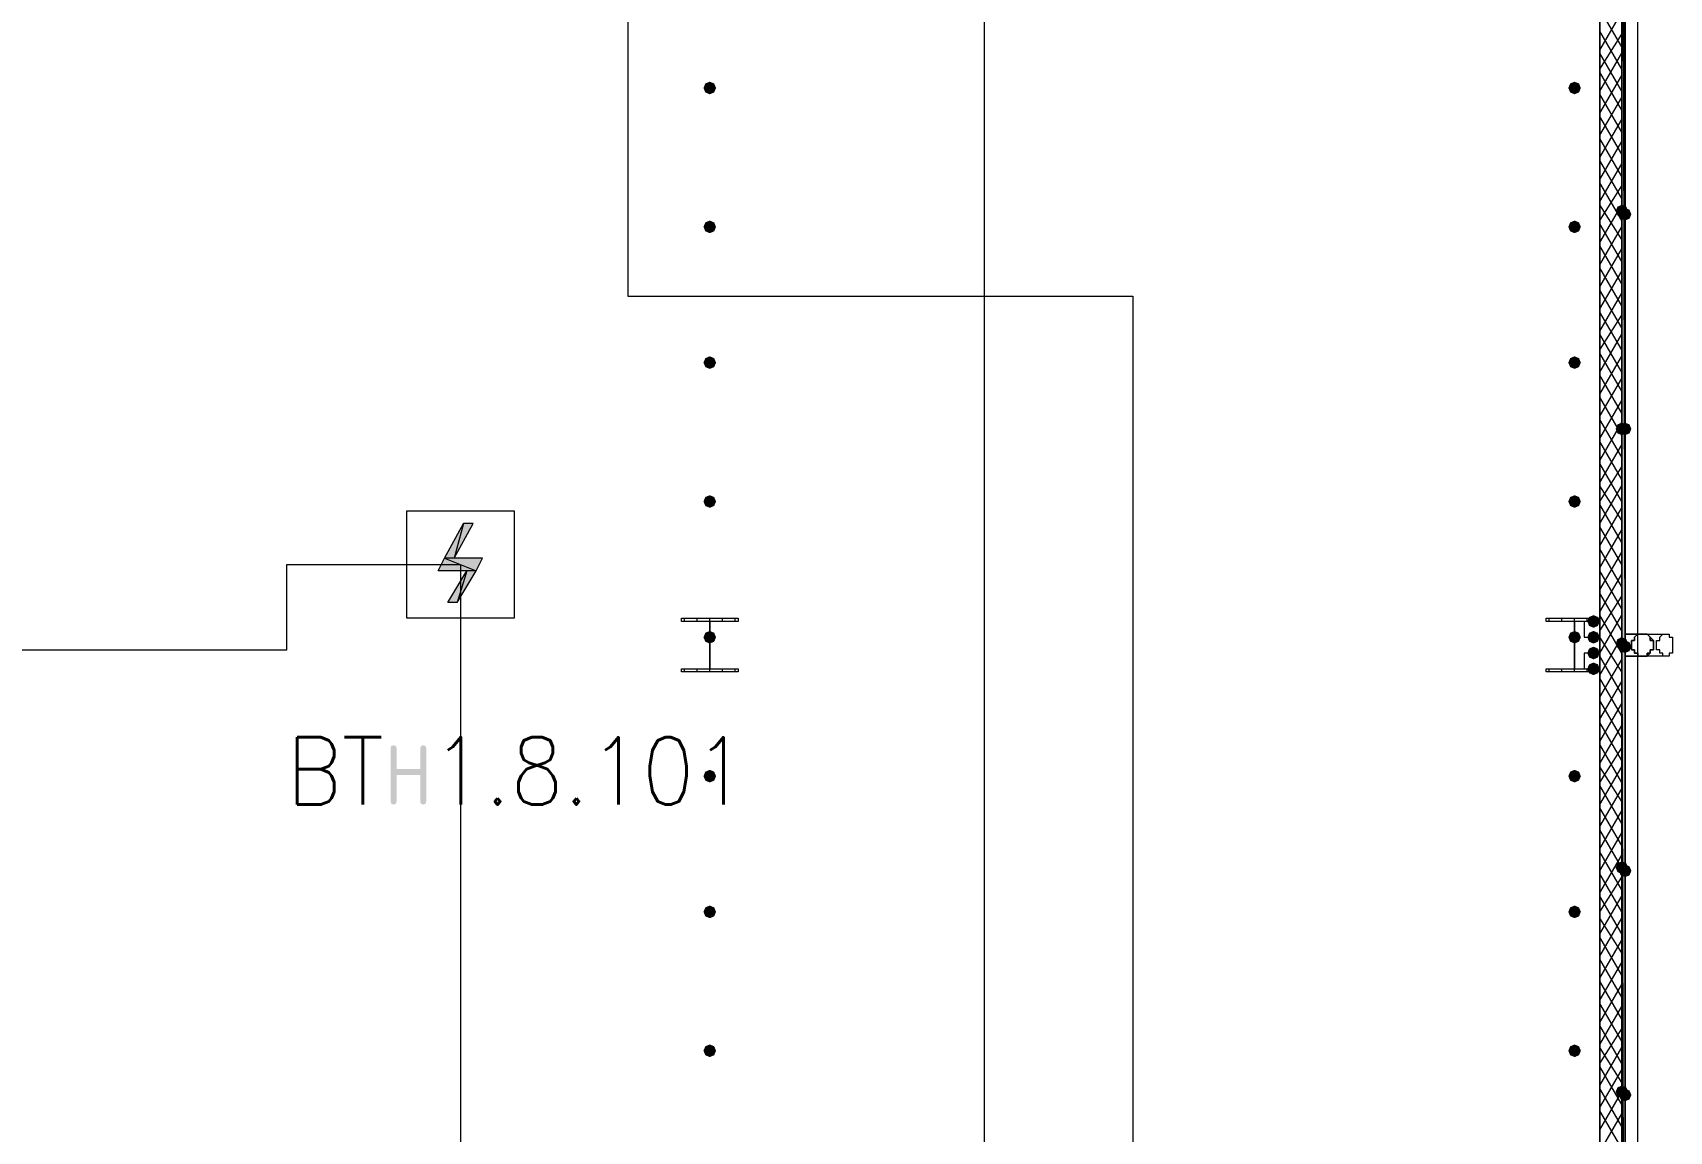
# Model space of a CAD drawing. Header units: millimetres. Extents: x 0 to 420, y 0 to 297.
# Drawn here: x 365.19 to 387.14, y 116.78 to 131.51 of the extents above; entities that cross this region are included whole.
import ezdxf

# ---------------------------------------------------------------- set-up
doc = ezdxf.new("R2010")
doc.units = ezdxf.units.MM
doc.styles.get("Standard").update_dxf_attribs({"font": 'STANDARD'})

msp = doc.modelspace()

# ---------------------------------------------------------------- hatches: boundary and pattern name
h = msp.add_hatch(color=7)
h.paths.add_polyline_path([(386.545667, 140.673667), (386.503333, 140.673667), (386.545667, 123.317)], flags=0)
h.paths.add_polyline_path([(386.503333, 140.673667), (386.545667, 123.317), (386.503333, 123.317)], flags=0)
for color, points in [(7, [(374.353667, 130.767667), (374.328796, 130.707871), (374.269, 130.683), (374.209204, 130.707871), (374.184333, 130.767667), (374.209204, 130.827462), (374.269, 130.852333), (374.328796, 130.827463)]), (7, [(385.953, 130.767667), (385.928129, 130.707871), (385.868333, 130.683), (385.808538, 130.707871), (385.783667, 130.767667), (385.808537, 130.827462), (385.868333, 130.852333), (385.928129, 130.827463)]), (254, [(386.588, 129.116667), (386.563129, 129.056871), (386.503333, 129.032), (386.443537, 129.056871), (386.418667, 129.116667), (386.443537, 129.176462), (386.503333, 129.201333), (386.563129, 129.176463)]), (254, [(386.630333, 129.074333), (386.605462, 129.014537), (386.545667, 128.989667), (386.485871, 129.014537), (386.461, 129.074333), (386.485871, 129.134129), (386.545667, 129.159), (386.605462, 129.134129)]), (7, [(374.353667, 128.905), (374.328796, 128.845204), (374.269, 128.820333), (374.209204, 128.845204), (374.184333, 128.905), (374.209204, 128.964796), (374.269, 128.989667), (374.328796, 128.964796)]), (7, [(385.953, 128.905), (385.928129, 128.845204), (385.868333, 128.820333), (385.808538, 128.845204), (385.783667, 128.905), (385.808537, 128.964796), (385.868333, 128.989667), (385.928129, 128.964796)]), (7, [(374.353667, 127.084667), (374.328796, 127.024871), (374.269, 127), (374.209204, 127.024871), (374.184333, 127.084667), (374.209204, 127.144462), (374.269, 127.169333), (374.328796, 127.144463)]), (7, [(385.953, 127.084667), (385.928129, 127.024871), (385.868333, 127), (385.808538, 127.024871), (385.783667, 127.084667), (385.808537, 127.144462), (385.868333, 127.169333), (385.928129, 127.144463)]), (254, [(386.588, 126.195667), (386.563129, 126.135871), (386.503333, 126.111), (386.443537, 126.135871), (386.418667, 126.195667), (386.443537, 126.255462), (386.503333, 126.280333), (386.563129, 126.255463)]), (254, [(386.630333, 126.195667), (386.605462, 126.135871), (386.545667, 126.111), (386.485871, 126.135871), (386.461, 126.195667), (386.485871, 126.255462), (386.545667, 126.280333), (386.605462, 126.255463)]), (7, [(374.353667, 125.222), (374.328796, 125.162204), (374.269, 125.137333), (374.209204, 125.162204), (374.184333, 125.222), (374.209204, 125.281796), (374.269, 125.306667), (374.328796, 125.281796)]), (7, [(385.953, 125.222), (385.928129, 125.162204), (385.868333, 125.137333), (385.808538, 125.162204), (385.783667, 125.222), (385.808537, 125.281796), (385.868333, 125.306667), (385.928129, 125.281796)]), (7, [(386.207, 123.613333), (386.182129, 123.553538), (386.122333, 123.528667), (386.062538, 123.553538), (386.037667, 123.613333), (386.062537, 123.673129), (386.122333, 123.698), (386.182129, 123.673129)]), (7, [(374.353667, 123.401667), (374.328796, 123.341871), (374.269, 123.317), (374.209204, 123.341871), (374.184333, 123.401667), (374.209204, 123.461462), (374.269, 123.486333), (374.328796, 123.461463)]), (7, [(385.953, 123.401667), (385.928129, 123.341871), (385.868333, 123.317), (385.808538, 123.341871), (385.783667, 123.401667), (385.808537, 123.461462), (385.868333, 123.486333), (385.928129, 123.461463)]), (7, [(386.207, 123.401667), (386.182129, 123.341871), (386.122333, 123.317), (386.062538, 123.341871), (386.037667, 123.401667), (386.062537, 123.461462), (386.122333, 123.486333), (386.182129, 123.461463)]), (254, [(386.588, 123.317), (386.563129, 123.257204), (386.503333, 123.232333), (386.443537, 123.257204), (386.418667, 123.317), (386.443537, 123.376796), (386.503333, 123.401667), (386.563129, 123.376796)]), (254, [(386.630333, 123.274667), (386.605462, 123.214871), (386.545667, 123.19), (386.485871, 123.214871), (386.461, 123.274667), (386.485871, 123.334462), (386.545667, 123.359333), (386.605462, 123.334463)]), (7, [(386.207, 123.19), (386.182129, 123.130204), (386.122333, 123.105333), (386.062538, 123.130204), (386.037667, 123.19), (386.062537, 123.249796), (386.122333, 123.274667), (386.182129, 123.249796)]), (7, [(386.207, 122.978333), (386.182129, 122.918538), (386.122333, 122.893667), (386.062538, 122.918538), (386.037667, 122.978333), (386.062537, 123.038129), (386.122333, 123.063), (386.182129, 123.038129)]), (7, [(369.988041, 121.197687), (369.988041, 121.914267), (369.998032, 121.944033), (370.02828, 121.953954), (370.058045, 121.944033), (370.067967, 121.914267), (370.067967, 121.635352), (370.386018, 121.635352), (370.386018, 121.914267), (370.39594, 121.944033), (370.425706, 121.953954), (370.455747, 121.944033), (370.465944, 121.914267), (370.465944, 121.197687), (370.455747, 121.167921), (370.425706, 121.158), (370.39594, 121.167921), (370.386018, 121.197687), (370.386018, 121.555977), (370.067967, 121.555977), (370.067967, 121.197687), (370.058045, 121.167921), (370.02828, 121.158), (369.998032, 121.167921)]), (7, [(374.353667, 121.539), (374.328796, 121.479204), (374.269, 121.454333), (374.209204, 121.479204), (374.184333, 121.539), (374.209204, 121.598796), (374.269, 121.623667), (374.328796, 121.598796)]), (7, [(385.953, 121.539), (385.928129, 121.479204), (385.868333, 121.454333), (385.808538, 121.479204), (385.783667, 121.539), (385.808537, 121.598796), (385.868333, 121.623667), (385.928129, 121.598796)]), (254, [(386.588, 120.311333), (386.563129, 120.251537), (386.503333, 120.226667), (386.443537, 120.251537), (386.418667, 120.311333), (386.443537, 120.371129), (386.503333, 120.396), (386.563129, 120.371129)]), (254, [(386.630333, 120.269), (386.605462, 120.209204), (386.545667, 120.184333), (386.485871, 120.209204), (386.461, 120.269), (386.485871, 120.328796), (386.545667, 120.353667), (386.605462, 120.328796)]), (7, [(374.353667, 119.718667), (374.328796, 119.658871), (374.269, 119.634), (374.209204, 119.658871), (374.184333, 119.718667), (374.209204, 119.778462), (374.269, 119.803333), (374.328796, 119.778463)]), (7, [(385.953, 119.718667), (385.928129, 119.658871), (385.868333, 119.634), (385.808538, 119.658871), (385.783667, 119.718667), (385.808537, 119.778462), (385.868333, 119.803333), (385.928129, 119.778463)]), (7, [(374.353667, 117.856), (374.328796, 117.796204), (374.269, 117.771333), (374.209204, 117.796204), (374.184333, 117.856), (374.209204, 117.915796), (374.269, 117.940667), (374.328796, 117.915796)]), (7, [(385.953, 117.856), (385.928129, 117.796204), (385.868333, 117.771333), (385.808538, 117.796204), (385.783667, 117.856), (385.808537, 117.915796), (385.868333, 117.940667), (385.928129, 117.915796)]), (254, [(386.588, 117.305667), (386.563129, 117.245871), (386.503333, 117.221), (386.443537, 117.245871), (386.418667, 117.305667), (386.443537, 117.365462), (386.503333, 117.390333), (386.563129, 117.365463)]), (254, [(386.630333, 117.263333), (386.605462, 117.203537), (386.545667, 117.178667), (386.485871, 117.203537), (386.461, 117.263333), (386.485871, 117.323129), (386.545667, 117.348), (386.605462, 117.323129)])]:
    msp.add_hatch(color=color).paths.add_polyline_path(points, flags=0)
h = msp.add_hatch(color=1)
h.paths.add_polyline_path([(371.094, 124.925666), (370.967, 124.925666), (370.84, 124.46)], flags=0)
h.paths.add_polyline_path([(370.967, 124.925666), (370.84, 124.46), (370.713, 124.46)], flags=0)
h = msp.add_hatch(color=1)
h.paths.add_polyline_path([(371.221, 124.46), (370.713, 124.46), (371.136334, 124.290666)], flags=0)
h.paths.add_polyline_path([(370.713, 124.46), (371.136334, 124.290666), (370.628334, 124.290666)], flags=0)
h = msp.add_hatch(color=1)
h.paths.add_polyline_path([(371.136334, 124.290666), (371.009334, 124.290666), (370.882334, 123.867333)], flags=0)
h.paths.add_polyline_path([(371.009334, 124.290666), (370.882334, 123.867333), (370.755334, 123.867333)], flags=0)
h = msp.add_hatch(color=7)
h.paths.add_polyline_path([(386.545667, 123.274667), (386.503333, 123.274667), (386.545667, 105.240667)], flags=0)
h.paths.add_polyline_path([(386.503333, 123.274667), (386.545667, 105.240667), (386.503333, 105.240667)], flags=0)

# ---------------------------------------------------------------- linework, layer by layer
at = {"color": 7, "lineweight": 0}
for points in [[(100.922667, 105.029), (386.715, 105.029), (386.715, 222.715667), (100.922667, 222.715667)], [(386.545667, 140.673667), (386.503333, 140.673667), (386.545667, 123.317)], [(386.503333, 140.673667), (386.545667, 123.317), (386.503333, 123.317)], [(386.545667, 123.317), (386.545667, 140.673667), (386.503333, 140.673667), (386.503333, 123.317)], [(386.545667, 123.317), (386.545667, 140.673667), (386.503333, 140.673667), (386.503333, 123.317)], [(364.49, 140.038667), (357.039333, 140.038667), (357.039333, 105.537), (369.697, 105.537), (369.697, 111.633), (386.207, 111.633), (386.207, 122.936), (386.207, 140.038667)], [(374.65, 122.936), (373.888, 122.936), (373.888, 122.978333), (374.269, 122.978333), (374.269, 123.613333), (373.888, 123.613333), (373.888, 123.655667), (374.65, 123.655667), (374.65, 123.613333), (374.269, 123.613333), (374.269, 122.978333), (374.65, 122.978333)], [(386.207, 122.936), (385.487333, 122.936), (385.487333, 122.978333), (385.868333, 122.978333), (385.868333, 123.613333), (385.487333, 123.613333), (385.487333, 123.655667), (386.207, 123.655667), (386.207, 123.613333), (385.868333, 123.613333), (385.868333, 122.978333), (386.207, 122.978333)], [(386.207, 123.613333), (385.995333, 123.613333), (385.995333, 123.401667), (386.207, 123.401667), (386.207, 123.613333), (385.995333, 123.613333), (385.995333, 123.401667), (386.207, 123.401667)], [(386.545667, 123.571), (386.545667, 123.444), (386.757333, 123.444), (386.799667, 123.444), (386.842, 123.444), (386.884333, 123.401667), (386.926667, 123.359333), (386.926667, 123.317), (386.926667, 123.274667), (386.926667, 123.232333), (386.884333, 123.232333), (386.884333, 123.19), (386.842, 123.147667), (386.799667, 123.147667), (386.757333, 123.147667), (386.545667, 123.147667), (386.545667, 123.020667), (386.545667, 123.147667), (386.757333, 123.147667), (386.799667, 123.147667), (386.842, 123.147667), (386.842, 123.19), (386.884333, 123.19), (386.884333, 123.232333), (386.926667, 123.232333), (386.926667, 123.274667), (386.926667, 123.317), (386.926667, 123.359333), (386.884333, 123.359333), (386.884333, 123.401667), (386.842, 123.444), (386.799667, 123.444), (386.757333, 123.444), (386.545667, 123.444), (386.545667, 123.571), (386.545667, 123.444), (386.757333, 123.444), (386.799667, 123.444), (386.842, 123.444), (386.884333, 123.401667), (386.926667, 123.359333), (386.926667, 123.317), (386.926667, 123.274667), (386.926667, 123.232333), (386.884333, 123.232333), (386.884333, 123.19), (386.842, 123.147667), (386.799667, 123.147667), (386.757333, 123.147667), (386.545667, 123.147667), (386.545667, 123.020667), (386.545667, 123.147667), (386.757333, 123.147667), (386.799667, 123.147667), (386.842, 123.147667), (386.842, 123.19), (386.884333, 123.19), (386.884333, 123.232333), (386.926667, 123.232333), (386.926667, 123.274667), (386.926667, 123.317), (386.926667, 123.359333), (386.884333, 123.359333), (386.884333, 123.401667), (386.842, 123.444), (386.799667, 123.444), (386.757333, 123.444), (386.545667, 123.444), (386.545667, 123.571), (386.545667, 123.444), (386.757333, 123.444), (386.799667, 123.444), (386.842, 123.444), (386.884333, 123.401667), (386.884333, 123.359333), (386.926667, 123.359333), (386.926667, 123.317), (386.926667, 123.274667), (386.926667, 123.232333), (386.884333, 123.232333), (386.884333, 123.19), (386.842, 123.19), (386.842, 123.147667), (386.799667, 123.147667), (386.757333, 123.147667), (386.545667, 123.147667), (386.545667, 123.020667), (386.545667, 123.147667), (386.757333, 123.147667), (386.799667, 123.147667), (386.842, 123.147667), (386.884333, 123.19), (386.884333, 123.232333), (386.926667, 123.232333), (386.926667, 123.274667), (386.926667, 123.317), (386.926667, 123.359333), (386.884333, 123.401667), (386.842, 123.444), (386.799667, 123.444), (386.757333, 123.444), (386.545667, 123.444)], [(386.757333, 123.444), (386.715, 123.444), (386.672667, 123.401667), (386.672667, 123.359333), (386.630333, 123.359333), (386.630333, 123.317), (386.630333, 123.274667), (386.630333, 123.232333), (386.672667, 123.232333), (386.672667, 123.19), (386.715, 123.19), (386.715, 123.147667), (386.757333, 123.147667), (386.799667, 123.147667), (386.842, 123.147667), (386.842, 123.19), (386.884333, 123.19), (386.884333, 123.232333), (386.926667, 123.232333), (386.926667, 123.274667), (386.926667, 123.317), (386.926667, 123.359333), (386.884333, 123.359333), (386.884333, 123.401667), (386.842, 123.444), (386.799667, 123.444), (386.757333, 123.444), (386.799667, 123.444), (386.842, 123.444), (386.884333, 123.401667), (386.884333, 123.359333), (386.926667, 123.359333), (386.926667, 123.317), (386.926667, 123.274667), (386.926667, 123.232333), (386.884333, 123.232333), (386.884333, 123.19), (386.842, 123.19), (386.842, 123.147667), (386.799667, 123.147667), (386.757333, 123.147667), (386.715, 123.147667), (386.715, 123.19), (386.672667, 123.19), (386.672667, 123.232333), (386.630333, 123.232333), (386.630333, 123.274667), (386.630333, 123.317), (386.630333, 123.359333), (386.672667, 123.359333), (386.672667, 123.401667), (386.715, 123.444)], [(386.757333, 123.147667), (386.715, 123.147667), (386.715, 123.19), (386.672667, 123.19), (386.672667, 123.232333), (386.630333, 123.232333), (386.630333, 123.274667), (386.630333, 123.317), (386.630333, 123.359333), (386.672667, 123.359333), (386.672667, 123.401667), (386.715, 123.444), (386.757333, 123.444), (386.799667, 123.444), (386.842, 123.444), (386.884333, 123.401667), (386.884333, 123.359333), (386.926667, 123.359333), (386.926667, 123.317), (386.926667, 123.274667), (386.926667, 123.232333), (386.884333, 123.232333), (386.884333, 123.19), (386.842, 123.19), (386.842, 123.147667), (386.799667, 123.147667)], [(387.096, 123.444), (387.138333, 123.444), (387.138333, 123.401667), (387.180667, 123.401667), (387.180667, 123.359333), (387.180667, 123.317), (387.180667, 123.274667), (387.180667, 123.232333), (387.180667, 123.19), (387.138333, 123.19), (387.138333, 123.147667), (387.096, 123.147667), (387.053667, 123.147667), (387.053667, 123.19), (387.011333, 123.19), (387.011333, 123.232333), (386.969, 123.232333), (386.969, 123.274667), (386.969, 123.317), (386.969, 123.359333), (387.011333, 123.359333), (387.011333, 123.401667), (387.053667, 123.444)], [(386.207, 123.19), (385.995333, 123.19), (385.995333, 122.978333), (386.207, 122.978333), (386.207, 123.19), (385.995333, 123.19), (385.995333, 122.978333), (386.207, 122.978333)], [(386.545667, 123.274667), (386.503333, 123.274667), (386.545667, 105.240667)], [(386.503333, 123.274667), (386.545667, 105.240667), (386.503333, 105.240667)]]:
    msp.add_lwpolyline(points, close=True, dxfattribs=at)
at = {"color": 6, "lineweight": 0}
msp.add_lwpolyline([(134.704667, 221.869), (354.795667, 221.869), (367.411, 221.869), (367.411, 215.392), (376.851333, 215.392), (379.645333, 215.392), (379.645333, 191.135), (373.168333, 191.135), (373.168333, 163.872333), (372.999, 163.872333), (373.168333, 163.872333), (373.168333, 127.973667), (379.941667, 127.973667), (379.941667, 112.352667), (375.369667, 112.352667), (368.257667, 112.352667), (368.257667, 105.875667), (266.530667, 105.875667), (120.734667, 105.875667)], dxfattribs=at)
at = {"color": 1, "lineweight": 0}
msp.add_lwpolyline([(278.595667, 123.232333), (368.596334, 123.232333), (368.596334, 124.375333), (370.205, 124.375333), (370.924667, 124.375333), (370.924667, 108.458), (377.952, 108.458), (377.952, 160.739666), (380.195667, 160.739666), (380.195667, 163.872333), (365.294334, 163.872333), (365.294334, 145.668999), (361.992334, 145.668999), (361.992334, 149.351999), (361.992334, 150.071666), (361.272667, 150.071666), (348.191667, 150.071666), (348.191667, 146.430999), (348.191667, 145.668999), (344.381667, 145.668999), (344.381667, 149.351999), (344.381667, 150.071666), (330.792667, 150.071666)], dxfattribs=at)
at = {"color": 7, "lineweight": 0}
for points in [[(386.503333, 105.537), (386.503333, 160.528)], [(386.545667, 123.317), (386.545667, 140.673667), (386.545667, 123.317), (386.503333, 140.673667)], [(386.207, 140.038667), (386.207, 111.633)], [(386.503333, 131.318), (386.207, 131.826)], [(386.207, 131.275667), (386.503333, 131.783667)], [(386.503333, 131.021667), (386.207, 131.529667)], [(386.207, 131.021667), (386.503333, 131.487333)], [(386.207, 130.725333), (386.503333, 131.233333)], [(386.503333, 130.725333), (386.207, 131.233333)], [(386.503333, 130.471333), (386.207, 130.979333)], [(386.207, 130.429), (386.503333, 130.937)], [(386.503333, 130.175), (386.207, 130.683)], [(386.207, 130.132667), (386.503333, 130.640667)], [(386.503333, 129.878667), (386.207, 130.386667)], [(386.207, 129.836333), (386.503333, 130.344333)], [(386.503333, 129.582333), (386.207, 130.090333)], [(386.207, 129.54), (386.503333, 130.048)], [(386.503333, 129.286), (386.207, 129.794)], [(386.207, 129.243667), (386.503333, 129.751667)], [(386.503333, 128.989667), (386.207, 129.497667)], [(386.207, 128.989667), (386.503333, 129.455333)], [(386.207, 128.693333), (386.503333, 129.201333)], [(386.503333, 128.735667), (386.207, 129.201333)], [(386.503333, 128.439333), (386.207, 128.947333)], [(386.207, 128.397), (386.503333, 128.905)], [(386.503333, 128.143), (386.207, 128.651)], [(386.207, 128.100667), (386.503333, 128.608667)], [(386.503333, 127.846667), (386.207, 128.354667)], [(386.207, 127.804333), (386.503333, 128.312333)], [(386.503333, 127.550333), (386.207, 128.058333)], [(386.207, 127.508), (386.503333, 128.016)], [(386.503333, 127.254), (386.207, 127.762)], [(386.207, 127.254), (386.503333, 127.719667)], [(386.207, 126.957667), (386.503333, 127.465667)], [(386.503333, 126.957667), (386.207, 127.465667)], [(386.503333, 126.703667), (386.207, 127.211667)], [(386.207, 126.661333), (386.503333, 127.169333)], [(386.503333, 126.407333), (386.207, 126.915333)], [(386.207, 126.365), (386.503333, 126.873)], [(386.503333, 126.111), (386.207, 126.619)], [(386.207, 126.068667), (386.503333, 126.576667)], [(386.503333, 125.814667), (386.207, 126.322667)], [(386.207, 125.772333), (386.503333, 126.280333)], [(386.503333, 125.518333), (386.207, 126.026333)], [(386.207, 125.476), (386.503333, 125.984)], [(386.503333, 125.222), (386.207, 125.73)], [(386.207, 125.222), (386.503333, 125.687667)], [(386.207, 124.925667), (386.503333, 125.433667)], [(386.503333, 124.968), (386.207, 125.433667)], [(386.503333, 124.671667), (386.207, 125.179667)], [(386.207, 124.629333), (386.503333, 125.137333)], [(370.205, 125.094999), (371.644334, 125.094999)], [(386.503333, 124.375333), (386.207, 124.883333)], [(386.207, 124.333), (386.503333, 124.841)], [(386.503333, 124.079), (386.207, 124.587)], [(386.207, 124.036667), (386.503333, 124.544667)], [(386.503333, 123.782667), (386.207, 124.290667)], [(386.207, 123.740333), (386.503333, 124.248333)], [(386.503333, 123.486333), (386.207, 123.994333)], [(386.207, 123.486333), (386.503333, 123.952)], [(373.930333, 123.613333), (373.930333, 123.655667)], [(374.099667, 123.613333), (374.099667, 123.655667)], [(374.269, 122.936), (374.269, 123.655667)], [(374.438333, 123.613333), (374.438333, 123.655667)], [(374.607667, 123.613333), (374.607667, 123.655667)], [(385.529667, 123.613333), (385.529667, 123.655667)], [(385.699, 123.613333), (385.699, 123.655667)], [(385.868333, 122.936), (385.868333, 123.655667)], [(386.037667, 123.613333), (386.037667, 123.655667)], [(386.207, 123.19), (386.503333, 123.698)], [(386.503333, 123.19), (386.207, 123.698)], [(386.207, 123.613333), (386.207, 123.655667)], [(386.207, 122.893667), (386.503333, 123.401667)], [(386.503333, 122.936), (386.207, 123.401667)], [(386.757333, 123.444), (387.096, 123.444)], [(386.503333, 122.639667), (386.207, 123.147667)], [(386.545667, 105.240667), (386.545667, 123.274667), (386.545667, 105.240667), (386.503333, 123.274667)], [(386.503333, 123.274667), (386.503333, 105.240667)], [(386.545667, 105.240667), (386.545667, 123.274667), (386.503333, 123.274667)], [(386.503333, 123.274667), (386.503333, 105.240667)], [(386.545667, 105.240667), (386.545667, 123.274667), (386.503333, 123.274667)], [(387.096, 123.147667), (386.757333, 123.147667)], [(373.930333, 122.936), (373.930333, 122.978333)], [(374.099667, 122.936), (374.099667, 122.978333)], [(374.438333, 122.936), (374.438333, 122.978333)], [(374.607667, 122.936), (374.607667, 122.978333)], [(385.529667, 122.936), (385.529667, 122.978333)], [(385.699, 122.936), (385.699, 122.978333)], [(386.037667, 122.936), (386.037667, 122.978333)], [(386.207, 122.597333), (386.503333, 123.105333)], [(386.207, 122.936), (386.207, 122.978333)], [(386.503333, 122.343333), (386.207, 122.851333)], [(386.207, 122.301), (386.503333, 122.809)], [(386.503333, 122.047), (386.207, 122.555)], [(386.207, 122.004667), (386.503333, 122.512667)], [(386.503333, 121.750667), (386.207, 122.258667)], [(386.207, 121.708333), (386.503333, 122.216333)], [(386.503333, 121.454333), (386.207, 121.962333)], [(386.207, 121.454333), (386.503333, 121.92)], [(386.207, 121.158), (386.503333, 121.666)], [(386.503333, 121.200333), (386.207, 121.666)], [(386.503333, 120.904), (386.207, 121.412)], [(386.207, 120.861667), (386.503333, 121.369667)], [(386.503333, 120.607667), (386.207, 121.115667)], [(386.207, 120.565333), (386.503333, 121.073333)], [(386.503333, 120.311333), (386.207, 120.819333)], [(386.207, 120.269), (386.503333, 120.777)], [(386.503333, 120.015), (386.207, 120.523)], [(386.207, 119.972667), (386.503333, 120.480667)], [(386.503333, 119.718667), (386.207, 120.226667)], [(386.207, 119.718667), (386.503333, 120.184333)], [(386.207, 119.422333), (386.503333, 119.930333)], [(386.503333, 119.422333), (386.207, 119.930333)], [(386.207, 119.126), (386.503333, 119.634)], [(386.503333, 119.168333), (386.207, 119.634)], [(386.503333, 118.872), (386.207, 119.38)], [(386.207, 118.829667), (386.503333, 119.337667)], [(386.503333, 118.575667), (386.207, 119.083667)], [(386.207, 118.533333), (386.503333, 119.041333)], [(386.503333, 118.279333), (386.207, 118.787333)], [(386.207, 118.237), (386.503333, 118.745)], [(386.503333, 117.983), (386.207, 118.491)], [(386.207, 117.940667), (386.503333, 118.448667)], [(386.503333, 117.686667), (386.207, 118.194667)], [(386.207, 117.686667), (386.503333, 118.152333)], [(386.207, 117.390333), (386.503333, 117.898333)], [(386.503333, 117.432667), (386.207, 117.898333)], [(386.503333, 117.136333), (386.207, 117.644333)], [(386.207, 117.094), (386.503333, 117.602)], [(386.503333, 116.84), (386.207, 117.348)], [(386.207, 116.797667), (386.503333, 117.305667)], [(386.503333, 116.543667), (386.207, 117.051667)], [(386.207, 116.501333), (386.503333, 117.009333)]]:
    msp.add_lwpolyline(points, dxfattribs=at)
at = {"color": 1, "lineweight": 0}
for points in [[(371.644334, 123.655666), (370.205, 123.655666), (370.205, 125.094999), (371.644334, 125.094999)], [(370.967, 124.925666), (370.84, 124.46), (370.713, 124.46)], [(371.094, 124.925666), (370.967, 124.925666), (370.84, 124.46)], [(370.713, 124.46), (371.136334, 124.290666), (370.628334, 124.290666)], [(371.221, 124.46), (370.713, 124.46), (371.136334, 124.290666)], [(371.009334, 124.290666), (370.882334, 123.867333), (370.755334, 123.867333)], [(371.136334, 124.290666), (371.009334, 124.290666), (370.882334, 123.867333)]]:
    msp.add_lwpolyline(points, close=True, dxfattribs=at)

# ---------------------------------------------------------------- texts
at = {"color": 7, "char_height": 0.90157, "attachment_point": 1}
for s, insert, width in [('BT', (368.596347, 122.059567), 1.30226778), ('1.8.101', (370.543653, 122.059567), 3.20558222)]:
    msp.add_mtext(s, dxfattribs=dict(at, insert=insert, width=width))

doc.saveas('drawing.dxf')
